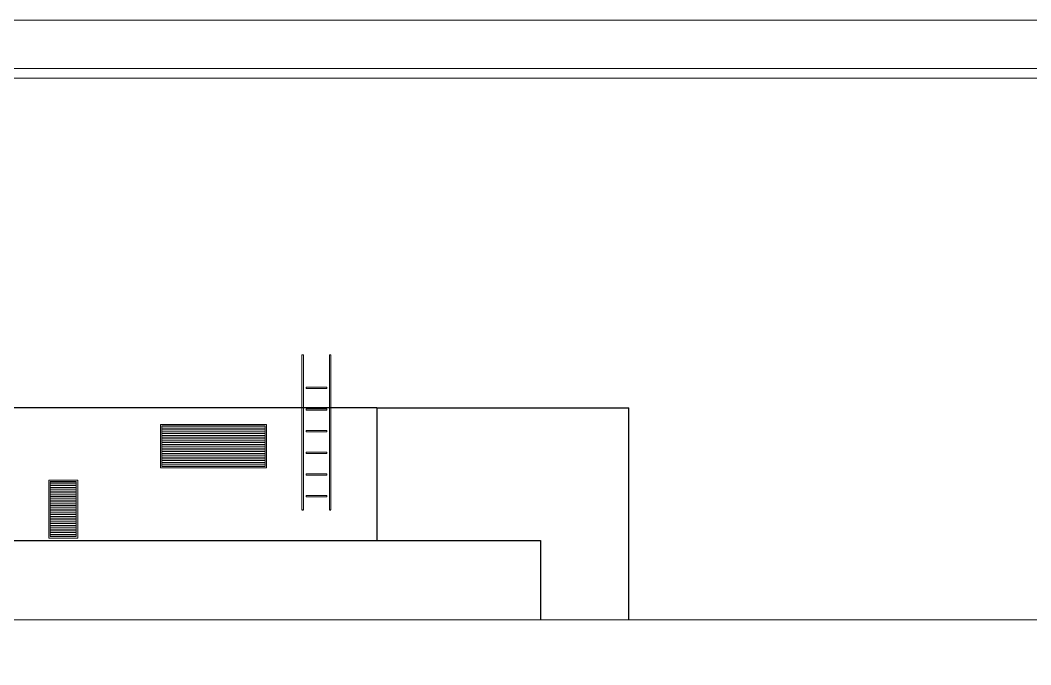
# Model space of a CAD drawing. Header units: millimetres. Extents: x 521 to 1055, y 261 to 520.
# Drawn here: x 863.5 to 884.47, y 331.95 to 345.32 of the extents above; entities that cross this region are included whole.
import ezdxf

# ---------------------------------------------------------------- set-up
doc = ezdxf.new("R2010")
doc.units = ezdxf.units.MM
doc.linetypes.add('CONTINU', pattern=[0])
doc.layers.add('0.1', color=8, linetype='Continuous', lineweight=13)

msp = doc.modelspace()

# ---------------------------------------------------------------- hatches: boundary and pattern name
at = {"layer": '0.1', "linetype": 'Continuous'}
h = msp.add_hatch(dxfattribs=at)
h.set_pattern_fill('ANSI31', color=8, scale=0.3, angle=315, style=0)
h.set_pattern_definition([(360, (842.91964, 327.97319), (2e-17, 0.0375), [])])
h.paths.add_polyline_path([(866.44013, 336.90694), (868.58013, 336.90694), (868.58013, 336.06694), (866.44013, 336.06694)])
h = msp.add_hatch(dxfattribs=at)
h.set_pattern_fill('ANSI31', color=8, scale=0.3, angle=315, style=0)
h.set_pattern_definition([(360, (839.002664, 326.817787), (2e-17, 0.0375), [])])
h.paths.add_polyline_path([(864.12316, 335.75154), (864.66316, 335.75154), (864.66316, 334.61154), (864.12316, 334.61154)])

# ---------------------------------------------------------------- linework, layer by layer
at = {"layer": '0.1', "color": 8, "linetype": 'Continuous'}
for p, q in [((869.34462, 335.16269), (869.34462, 338.38219)), ((869.37462, 338.38219), (869.34462, 338.38219)), ((869.37462, 335.16269), (869.37462, 338.38219)), ((869.91462, 335.16269), (869.91462, 338.38219)), ((869.94462, 338.38219), (869.91462, 338.38219)), ((869.94462, 335.16269), (869.94462, 338.38219))]:
    msp.add_line(p, q, dxfattribs=at)
at = {"layer": '0.1', "color": 8, "linetype": 'CONTINU', "lineweight": -2}
for p, q in [((870.89903, 337.28219), (863.29903, 337.28219)), ((870.89903, 337.28219), (870.89903, 334.53219)), ((870.89903, 337.28219), (876.1261, 337.28219)), ((876.1261, 332.88219), (876.1261, 337.28219)), ((869.34462, 335.16269), (869.37462, 335.16269)), ((869.91462, 335.16269), (869.94462, 335.16269)), ((861.94903, 334.53219), (874.29903, 334.53219)), ((874.29903, 334.53219), (874.29903, 332.88219))]:
    msp.add_line(p, q, dxfattribs=at)
at = {"layer": '0.1', "color": 254}
msp.add_line((892.94903, 332.88219), (842.94903, 332.88219), dxfattribs=at)
at = {"layer": '0.1', "color": 8}
for points in [[(917.35668, 345.32093), (791.15229, 345.32093), (791.15229, 261.32093), (917.35668, 261.32093)], [(793.65229, 262.32093), (793.65229, 344.32093), (916.35668, 344.32093), (916.35668, 262.32093)]]:
    msp.add_lwpolyline(points, close=True, dxfattribs=at)
msp.add_lwpolyline([(900.53668, 343.12093, 0.41421356), (899.53668, 344.12093), (794.85229, 344.12093, 0.41421356), (793.85229, 343.12093), (793.85229, 269.52093, 0.41421356), (794.85229, 268.52093), (899.53668, 268.52093, 0.41421356), (900.53668, 269.52093)], format="xyb", close=True, dxfattribs=at)
at = {"layer": '0.1', "color": 8, "linetype": 'Continuous'}
for points in [[(869.43067, 337.71219), (869.85857, 337.71219), (869.85857, 337.68219), (869.43067, 337.68219)], [(869.43067, 337.26219), (869.85857, 337.26219), (869.85857, 337.23219), (869.43067, 337.23219)], [(866.41013, 336.93694), (868.61013, 336.93694), (868.61013, 336.03694), (866.41013, 336.03694)], [(866.44013, 336.90694), (868.58013, 336.90694), (868.58013, 336.06694), (866.44013, 336.06694)], [(869.43067, 336.81219), (869.85857, 336.81219), (869.85857, 336.78219), (869.43067, 336.78219)], [(869.43067, 336.36219), (869.85857, 336.36219), (869.85857, 336.33219), (869.43067, 336.33219)], [(864.09316, 335.78154), (864.69316, 335.78154), (864.69316, 334.58154), (864.09316, 334.58154)], [(864.12316, 335.75154), (864.66316, 335.75154), (864.66316, 334.61154), (864.12316, 334.61154)], [(869.43067, 335.91219), (869.85857, 335.91219), (869.85857, 335.88219), (869.43067, 335.88219)], [(869.43067, 335.46219), (869.85857, 335.46219), (869.85857, 335.43219), (869.43067, 335.43219)]]:
    msp.add_lwpolyline(points, close=True, dxfattribs=at)

doc.saveas('drawing.dxf')
